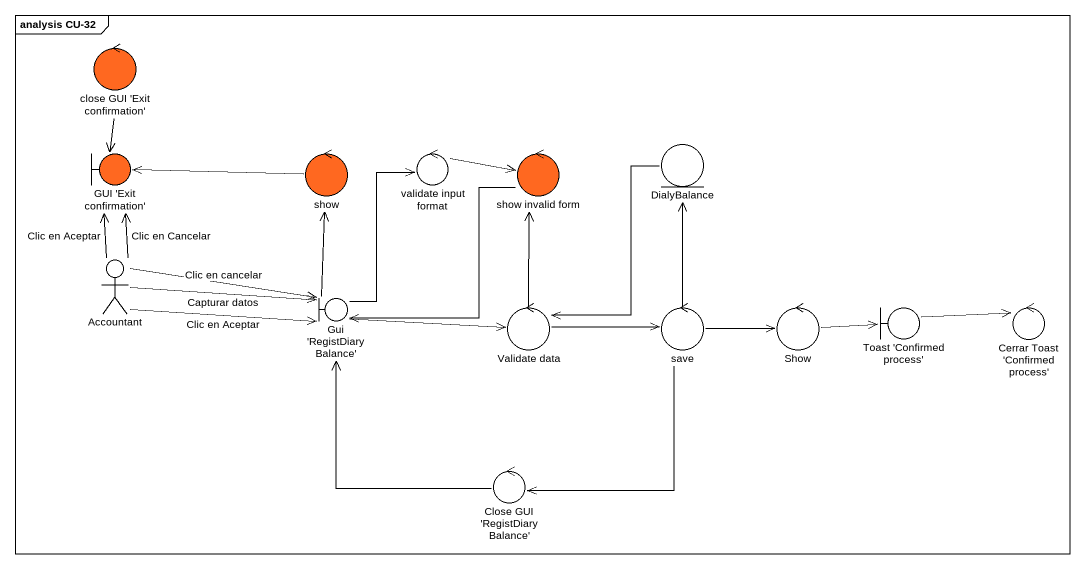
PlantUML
@startuml
mainframe analysis CU-32
control "close GUI 'Exit confirmation'" as close_GUI_Exit_confirmation #FF6820
boundary "GUI 'Exit confirmation'" as GUI_Exit_confirmation #FF6820
control "show" as show_ #FF6820
control "validate input format" as validate_input_format
control "show invalid form" as show_invalid_form #FF6820
entity DialyBalance
actor Accountant
boundary "Gui 'RegistDiaryBalance'" as Gui_RegistDiaryBalance
control "Validate data" as Validate_data
control save
control "Show" as Show_
boundary "Toast 'Confirmed process'" as Toast_Confirmed_process
control "Cerrar Toast 'Confirmed process'" as Cerrar_Toast_Confirmed
control "Close GUI 'RegistDiaryBalance'" as Close_GUI_RegistDiaryBalance
close_GUI_Exit_confirmation --> GUI_Exit_confirmation
show_ -left-> GUI_Exit_confirmation
validate_input_format -right-> show_invalid_form
show_invalid_form --> Gui_RegistDiaryBalance
DialyBalance --> Validate_data
Accountant -up-> GUI_Exit_confirmation : Clic en Aceptar
Accountant -up-> GUI_Exit_confirmation : Clic en Cancelar
Accountant -right-> Gui_RegistDiaryBalance : Capturar datos
Accountant -right-> Gui_RegistDiaryBalance : Clic en cancelar
Accountant -right-> Gui_RegistDiaryBalance : Clic en Aceptar
Gui_RegistDiaryBalance -up-> show_
Gui_RegistDiaryBalance -up-> validate_input_format
Gui_RegistDiaryBalance -right-> Validate_data
Validate_data -up-> show_invalid_form
Validate_data -right-> save
save -up-> DialyBalance
save -right-> Show_
save --> Close_GUI_RegistDiaryBalance
Show_ -right-> Toast_Confirmed_process
Toast_Confirmed_process -right-> Cerrar_Toast_Confirmed
Close_GUI_RegistDiaryBalance -up-> Gui_RegistDiaryBalance
@enduml
